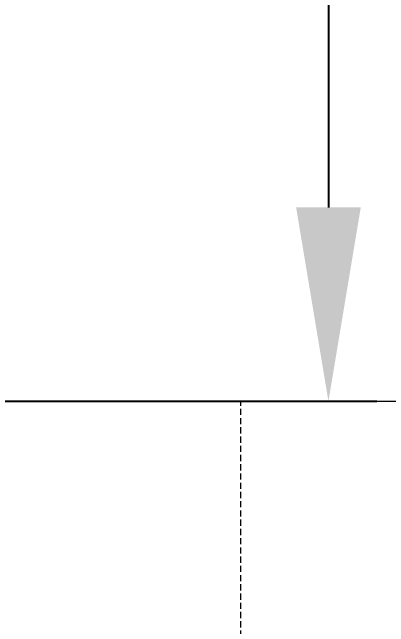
# Model space of a CAD drawing. Header units: millimetres. Extents: x -279 to 4999, y 61 to 3536.
# Drawn here: x 4527.3 to 4605, y 2775.9 to 2902.6 of the extents above; entities that cross this region are included whole.
import ezdxf

# ---------------------------------------------------------------- set-up
doc = ezdxf.new("R2010")
doc.units = ezdxf.units.MM
doc.linetypes.add('HIDDEN', pattern=[1.905, 1.27, -0.635])
for name, color, linetype, lineweight in [('ZANO_R', 7, 'Continuous', 0), ('ZANO_R_przerywana', 7, 'HIDDEN', 0), ('ZANO_W', 1, 'Continuous', 0)]:
    doc.layers.add(name, color=color, linetype=linetype, lineweight=lineweight)
doc.styles.add('Arial', font='arial.ttf')
doc.styles.get("Standard").update_dxf_attribs({"font": 'ARIALUNI.TTF'})
doc.dimstyles.new('pl i ang', dxfattribs={"dimtxt": 50, "dimasz": 50, "dimexe": 1.25, "dimexo": 0.625, "dimgap": 10, "dimtad": 1, "dimtoh": 1, "dimtxsty": 'Standard', "dimcen": 2.5, "dimclrd": 1, "dimclre": 1, "dimclrt": 1, "dimadec": 0, "dimazin": 0, "dimtfac": 1, "dimtmove": 0, "dimatfit": 3, "dimfxl": 1, "dimarcsym": 1})

# ---------------------------------------------------------------- blocks, each defined once
blk = doc.blocks.new('*D419')
at = {"layer": 'ZANO_W', "color": 1, "lineweight": -2}
for p, q in [((4484.42, 3272.36), (4602.58, 3272.36)), ((4592.58, 3232.36), (4592.58, 2862.36)), ((4519.09, 2822.36), (4602.58, 2822.36))]:
    blk.add_line(p, q, dxfattribs=at)
at = {"layer": 'ZANO_W', "color": 1}
for points in [[(4599.24, 3232.36), (4585.91, 3232.36), (4592.58, 3272.36)], [(4585.91, 2862.36), (4599.24, 2862.36), (4592.58, 2822.36)]]:
    blk.add_solid(points, dxfattribs=at)
at = {"layer": 'ZANO_W', "color": 1, "insert": (4562.15, 3047.36), "char_height": 40, "attachment_point": 5, "rotation": 90, "style": 'Arial'}
blk.add_mtext('450', dxfattribs=at)
blk = doc.blocks.new('*D420')
at = {"layer": 'ZANO_W', "color": 1, "lineweight": -2}
blk.add_arc((3828.64, 2822.36), 150.81, 99.5517, 164.7582, dxfattribs=at)
at = {"layer": 'ZANO_W', "color": 1}
for points in [[(3803.84, 2964.42), (3803.39, 2977.74), (3843.59, 2972.43)], [(3676.53, 2862.89), (3689.74, 2861.12), (3677.83, 2822.36)]]:
    blk.add_solid(points, dxfattribs=at)
at = {"layer": 'ZANO_W', "color": 1, "insert": (3706.83, 2956.91), "char_height": 40, "attachment_point": 5, "rotation": 42.155, "style": 'Arial'}
blk.add_mtext('96%%d', dxfattribs=at)

msp = doc.modelspace()

# ---------------------------------------------------------------- linework, layer by layer
at = {"layer": 'ZANO_R'}
msp.add_line((3774.48, 2822.36), (4574.48, 2822.36), dxfattribs=at)
msp.add_lwpolyline([(-183.02, 2822.36), (4693.28, 2822.36)], dxfattribs=at)
at = {"layer": 'ZANO_R_przerywana'}
msp.add_line((4574.48, 2522.36), (4574.48, 2822.36), dxfattribs=at)

# ---------------------------------------------------------------- dimensions: what is measured, and where the dimension line sits
at = {"layer": 'ZANO_W'}
dim = msp.add_linear_dim(base=(4592.58, 2822.36), p1=(4474.42, 3272.36), p2=(4509.09, 2822.36), angle=90, dimstyle='pl i ang', override={"dimtxt": 40, "dimasz": 40, "dimexe": 10, "dimexo": 10, "dimtoh": 0, "dimdec": 0, "dimtxsty": 'Arial', "dimtdec": 0, "dimtmove": 1}, dxfattribs=at)
dim.commit()
dim.dimension.update_dxf_attribs({"geometry": '*D419', "text_midpoint": (4562.15, 3047.36)})
dim = msp.add_angular_dim_2l(base=(3762.04, 2957.67), line1=((-183.02, 2822.36), (4693.28, 2822.36)), line2=((3828.7, 2823.02), (3872.52, 3262.78)), dimstyle='pl i ang', override={"dimtxt": 40, "dimasz": 40, "dimexe": 10, "dimexo": 10, "dimtoh": 0, "dimdec": 0, "dimtxsty": 'Arial', "dimtdec": 0, "dimtmove": 1}, dxfattribs=at)
dim.commit()
dim.dimension.update_dxf_attribs({"geometry": '*D420', "text_midpoint": (3706.83, 2956.91)})

doc.saveas('drawing.dxf')
